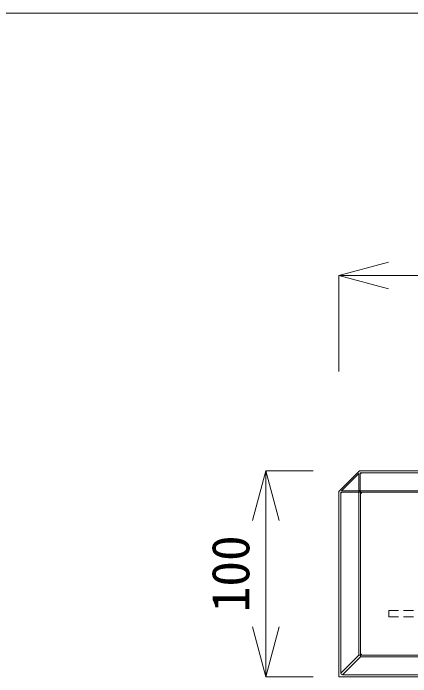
# Model space of a CAD drawing. Units: millimetres, scale not verified. Extents: x -872 to 776, y -679 to 473.
# Drawn here: x 224.8 to 417.5, y -421 to -98.9 of the extents above; entities that cross this region are included whole.
import ezdxf
from ezdxf.enums import TextEntityAlignment as Align

# ---------------------------------------------------------------- set-up
doc = ezdxf.new("R2010")
doc.units = ezdxf.units.MM
doc.header["$LTSCALE"] = 4
doc.linetypes.add('DASHED1', pattern=[1.8, 1.2, -0.6])
doc.layers.add('0-0', color=7, linetype='DASHED1', lineweight=9)
doc.styles.add('ＭＳ ゴシック', font='')
doc.styles.get('ＭＳ ゴシック').set_extended_font_data('MS Gothic')

msp = doc.modelspace()

# ---------------------------------------------------------------- linework, layer by layer
at = {"layer": '0-0', "linetype": 'Continuous'}
for p, q in [((183.151, -98.93), (444.104, -98.93)), ((382.608, -226.184), (406.756, -219.714)), ((382.608, -226.184), (497.608, -226.184)), ((382.608, -226.184), (406.756, -232.655)), ((382.608, -226.184), (382.608, -272.78)), ((347.23, -321.023), (340.759, -345.171)), ((347.23, -321.023), (347.23, -421.023)), ((347.23, -321.023), (353.7, -345.171)), ((347.23, -321.023), (370.24, -321.023)), ((382.901, -330.73), (392.315, -321.316)), ((392.939, -322.023), (392.939, -330.61)), ((481.31, -322.023), (392.939, -322.023)), ((393.023, -321.023), (486.358, -321.023)), ((392.343, -322.288), (383.874, -330.757)), ((392.343, -330.757), (392.343, -322.288)), ((382.608, -421.023), (382.608, -331.437)), ((383.608, -331.354), (383.608, -419.279)), ((392.196, -331.354), (383.608, -331.354)), ((383.874, -330.757), (392.343, -330.757)), ((392.196, -331.354), (392.31, -331.468)), ((392.31, -410.577), (392.31, -331.468)), ((393.054, -331.468), (392.31, -331.468)), ((393.054, -330.725), (392.939, -330.61)), ((393.054, -330.725), (393.054, -331.468)), ((393.054, -330.725), (479.588, -330.725)), ((393.054, -331.468), (393.054, -410.577)), ((479.588, -331.468), (393.054, -331.468)), ((347.23, -421.023), (340.759, -396.875)), ((347.23, -421.023), (353.7, -396.875)), ((383.608, -419.279), (392.31, -410.577)), ((393.054, -411.321), (384.352, -420.023)), ((392.31, -410.577), (393.054, -410.577)), ((393.054, -410.577), (441.545, -410.577)), ((393.054, -410.577), (393.054, -411.321)), ((441.545, -411.321), (393.054, -411.321)), ((347.23, -421.023), (370.24, -421.023)), ((382.608, -421.023), (440.712, -421.023)), ((440.842, -420.023), (384.352, -420.023))]:
    msp.add_line(p, q, dxfattribs=at)
at = {"layer": '0-0'}
for p, q in [((406.808, -388.823), (406.808, -392.023)), ((406.808, -388.823), (656.808, -388.823)), ((406.808, -392.023), (656.808, -392.023))]:
    msp.add_line(p, q, dxfattribs=at)
at = {"layer": '0-0', "linetype": 'Continuous'}
for centre, start, end in [((393.023, -322.023), 90, 135), ((383.608, -331.437), 135, 180)]:
    msp.add_arc(centre, 1, start, end, dxfattribs=at)
for centre, major_axis, ratio, start_param, end_param in [((392.939, -323.368), (0, -1.345), 0.743294, 2.5023971, 3.1415927), ((384.954, -331.354), (-1.345, 0), 0.743294, 6.2831853, 6.9223808), ((392.939, -331.354), (0.707, 0.707), 0.617802, 1.0173898, 2.1242028), ((392.939, -331.354), (0, 1), 0.743294, 0.9316008, 1.5707963), ((392.939, -331.354), (1, 0), 0.743294, 1.5707963, 2.2099919), ((393.054, -331.468), (-0.707, -0.707), 0.617802, 1.0173898, 2.1242028), ((393.054, -410.577), (0.707, -0.707), 0.617802, 1.0173898, 2.1242028), ((384.954, -418.677), (-1.145, -1.145), 0.617802, 5.7297788, 6.8365918)]:
    msp.add_ellipse(centre, major_axis=major_axis, ratio=ratio, start_param=start_param, end_param=end_param, dxfattribs=at)

# ---------------------------------------------------------------- texts
at = {"layer": '0-0', "style": 'ＭＳ ゴシック'}
msp.add_text('100', height=18.33, rotation=90, dxfattribs=at).set_placement((344.73, -389.773), align=Align.BOTTOM_LEFT)

doc.saveas('drawing.dxf')
